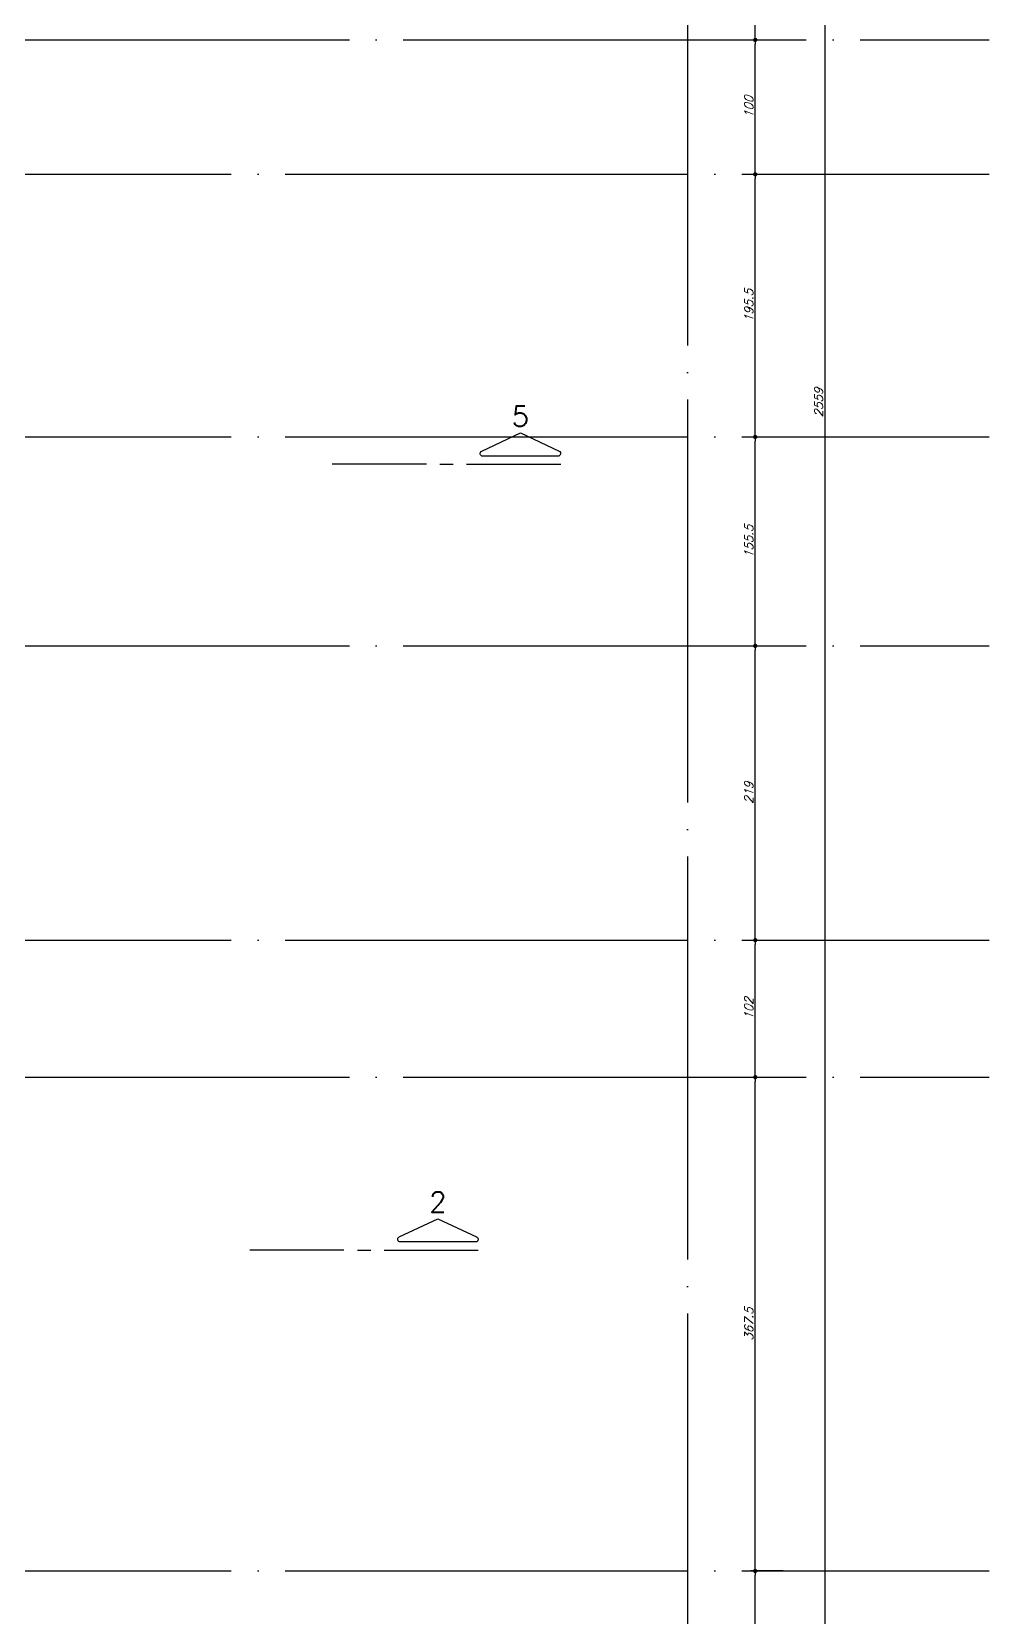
# Model space of a CAD drawing. Header units: millimetres. Extents: x -2368 to 4502, y -1988 to 2217.
# Drawn here: x 2337 to 3050, y -519 to 661 of the extents above; entities that cross this region are included whole.
import ezdxf
from ezdxf.enums import TextEntityAlignment as Align

# ---------------------------------------------------------------- set-up
doc = ezdxf.new("R2010")
doc.units = ezdxf.units.MM
doc.header["$LTSCALE"] = 50
doc.linetypes.add('EIXO', pattern=[6.8, 6, -0.4, 0, -0.4])
for name, color, linetype in [('F-CORTE-INDICAÇÃO', 4, 'Continuous'), ('F-COTAS', 106, 'Continuous'), ('F-EIXO', 12, 'EIXO'), ('F-TEXTO', 6, 'Continuous')]:
    doc.layers.add(name, color=color, linetype=linetype)
doc.styles.add('CP-TEXT-INCL', font='romans.shx', dxfattribs={"oblique": 20})
doc.styles.add('ROMANS', font='romans.shx')
doc.dimstyles.new('CP-COTAS-50', dxfattribs={"dimscale": 0.64, "dimtxt": 10, "dimasz": 5, "dimexe": 5, "dimexo": 5, "dimgap": 2.5, "dimtad": 1, "dimdec": 1, "dimdsep": 46, "dimtxsty": 'CP-TEXT-INCL', "dimblk1": 'DOT', "dimblk2": 'DOT', "dimsah": 1, "dimcen": 9, "dimclrd": 256, "dimclre": 256, "dimclrt": 256, "dimadec": 0, "dimazin": 0, "dimtfac": 1, "dimtdec": 1, "dimtmove": 2, "dimatfit": 3, "dimldrblk": 'DOT', "dimfxl": 0, "dimtolj": 1, "dimarcsym": 0})

# ---------------------------------------------------------------- blocks, each defined once
blk = doc.blocks.new('*U7')
at = {"layer": 'F-CORTE-INDICAÇÃO'}
for p, q in [((70, 0), (0, 0)), ((80, 0), (90, 0)), ((100, 0), (170, 0))]:
    blk.add_line(p, q, dxfattribs=at)
blk.add_lwpolyline([(112, 6, -0.802585), (111.2, 9.8), (140, 23.3), (168.8, 9.8, -0.802585), (168, 6)], format="xyb", close=True, dxfattribs=at)
at = {"layer": 'F-CORTE-INDICAÇÃO', "style": 'ROMANS'}
blk.add_attdef('CORTE', text='', height=15, dxfattribs=at).set_placement((140, 35.8), align=Align.MIDDLE_CENTER)
at = {"layer": 'F-CORTE-INDICAÇÃO', "color": 2, "style": 'ROMANS'}
blk.add_attdef('FOLHA', text='', height=12, dxfattribs=at).set_placement((140, -10), align=Align.MIDDLE_CENTER)
blk = doc.blocks.new('*U13')
at = {"layer": 'F-EIXO'}
blk.add_line((0, 0), (4857.5, 0), dxfattribs=at)
at = {"layer": 'F-TEXTO', "style": 'ROMANS'}
blk.add_attdef('EIXO', text='', height=17.5, dxfattribs=at).set_placement((-28.2, 0), align=Align.MIDDLE_CENTER)
blk = doc.blocks.new('*U14')
at = {"layer": 'F-EIXO'}
blk.add_line((0, 0), (4945.5, 0), dxfattribs=at)
at = {"layer": 'F-TEXTO', "style": 'ROMANS'}
blk.add_attdef('EIXO', text='', height=17.5, dxfattribs=at).set_placement((-28.2, 0), align=Align.MIDDLE_CENTER)
blk = doc.blocks.new('*U17')
at = {"layer": 'F-EIXO'}
blk.add_line((0, 0), (0, -2728.6), dxfattribs=at)
at = {"layer": 'F-TEXTO', "style": 'ROMANS'}
blk.add_attdef('EIXO', text='', height=17.5, rotation=360, dxfattribs=at).set_placement((0, 28.2), align=Align.MIDDLE_CENTER)
blk = doc.blocks.new('_DOT')
at = {"color": 0, "linetype": 'ByBlock'}
blk.add_line((-0.5, 0), (-1, 0), dxfattribs=at)
at = {"color": 0, "linetype": 'ByBlock', "const_width": 0.5}
blk.add_lwpolyline([(-0.25, 0, 1), (0.25, 0, 1)], format="xyb", close=True, dxfattribs=at)
blk = doc.blocks.new('*D198')
at = {"layer": 'DEFPOINTS', "color": 0, "transparency": 16777216}
for p in [(2796, 1664.5), (2927.8, 1664.5), (2255, -894.5)]:
    blk.add_point(p, dxfattribs=at)
at = {"layer": 'F-COTAS', "lineweight": -2, "transparency": 16777216}
for p, q in [((2799.2, 1664.5), (2931, 1664.5)), ((2927.8, -891.3), (2927.8, 1661.3)), ((2258.2, -894.5), (2931, -894.5))]:
    blk.add_line(p, q, dxfattribs=at)
at = {"layer": 'F-COTAS', "lineweight": -2, "transparency": 16777216, "xscale": 3.2, "yscale": 3.2, "zscale": 3.2}
for p, rotation in [((2927.8, 1664.5), 90), ((2927.8, -894.5), 270)]:
    blk.add_blockref('_DOT', p, dxfattribs=dict(at, rotation=rotation))
at = {"layer": 'F-COTAS', "transparency": 16777216, "insert": (2923, 385), "char_height": 6.4, "attachment_point": 5, "rotation": 90, "style": 'CP-TEXT-INCL'}
blk.add_mtext('\\A1;2559', dxfattribs=at)
blk = doc.blocks.new('*D199')
at = {"layer": 'DEFPOINTS', "color": 0, "transparency": 16777216}
for p in [(2875.8, -484.5), (2899.8, -484.5), (2899.8, -885)]:
    blk.add_point(p, dxfattribs=at)
at = {"layer": 'F-COTAS', "lineweight": -2, "transparency": 16777216}
for p, q in [((2896.6, -484.5), (2872.6, -484.5)), ((2875.8, -881.8), (2875.8, -487.7)), ((2896.6, -885), (2872.6, -885))]:
    blk.add_line(p, q, dxfattribs=at)
at = {"layer": 'F-COTAS', "lineweight": -2, "transparency": 16777216, "xscale": 3.2, "yscale": 3.2, "zscale": 3.2}
for p, rotation in [((2875.8, -484.5), 90), ((2875.8, -885), 270)]:
    blk.add_blockref('_DOT', p, dxfattribs=dict(at, rotation=rotation))
at = {"layer": 'F-COTAS', "transparency": 16777216, "insert": (2871, -684.8), "char_height": 6.4, "attachment_point": 5, "rotation": 90, "style": 'CP-TEXT-INCL'}
blk.add_mtext('\\A1;400.5', dxfattribs=at)
blk = doc.blocks.new('*D200')
at = {"layer": 'DEFPOINTS', "color": 0, "transparency": 16777216}
for p in [(2875.8, -117), (2875.8, -117), (2899.8, -484.5)]:
    blk.add_point(p, dxfattribs=at)
at = {"layer": 'F-COTAS', "lineweight": -2, "transparency": 16777216}
for p, q in [((2875.8, -481.3), (2875.8, -120.2)), ((2896.6, -484.5), (2872.6, -484.5))]:
    blk.add_line(p, q, dxfattribs=at)
at = {"layer": 'F-COTAS', "lineweight": -2, "transparency": 16777216, "xscale": 3.2, "yscale": 3.2, "zscale": 3.2}
for p, rotation in [((2875.8, -117), 90), ((2875.8, -484.5), 270)]:
    blk.add_blockref('_DOT', p, dxfattribs=dict(at, rotation=rotation))
at = {"layer": 'F-COTAS', "transparency": 16777216, "insert": (2871, -300.8), "char_height": 6.4, "attachment_point": 5, "rotation": 90, "style": 'CP-TEXT-INCL'}
blk.add_mtext('\\A1;367.5', dxfattribs=at)
blk = doc.blocks.new('*D201')
at = {"layer": 'DEFPOINTS', "color": 0, "transparency": 16777216}
for p in [(2875.8, -15), (2875.8, -15), (2875.8, -117)]:
    blk.add_point(p, dxfattribs=at)
at = {"layer": 'F-COTAS', "lineweight": -2, "transparency": 16777216}
blk.add_line((2875.8, -113.8), (2875.8, -18.2), dxfattribs=at)
at = {"layer": 'F-COTAS', "lineweight": -2, "transparency": 16777216, "xscale": 3.2, "yscale": 3.2, "zscale": 3.2}
for p, rotation in [((2875.8, -15), 90), ((2875.8, -117), 270)]:
    blk.add_blockref('_DOT', p, dxfattribs=dict(at, rotation=rotation))
at = {"layer": 'F-COTAS', "transparency": 16777216, "insert": (2871, -66), "char_height": 6.4, "attachment_point": 5, "rotation": 90, "style": 'CP-TEXT-INCL'}
blk.add_mtext('\\A1;102', dxfattribs=at)
blk = doc.blocks.new('*D202')
at = {"layer": 'DEFPOINTS', "color": 0, "transparency": 16777216}
for p in [(2875.8, 204), (2875.8, 204), (2875.8, -15)]:
    blk.add_point(p, dxfattribs=at)
at = {"layer": 'F-COTAS', "lineweight": -2, "transparency": 16777216}
blk.add_line((2875.8, -11.8), (2875.8, 200.8), dxfattribs=at)
at = {"layer": 'F-COTAS', "lineweight": -2, "transparency": 16777216, "xscale": 3.2, "yscale": 3.2, "zscale": 3.2}
for p, rotation in [((2875.8, 204), 90), ((2875.8, -15), 270)]:
    blk.add_blockref('_DOT', p, dxfattribs=dict(at, rotation=rotation))
at = {"layer": 'F-COTAS', "transparency": 16777216, "insert": (2871, 94.5), "char_height": 6.4, "attachment_point": 5, "rotation": 90, "style": 'CP-TEXT-INCL'}
blk.add_mtext('\\A1;219', dxfattribs=at)
blk = doc.blocks.new('*D203')
at = {"layer": 'DEFPOINTS', "color": 0, "transparency": 16777216}
for p in [(2875.8, 359.5), (2875.8, 359.5), (2875.8, 204)]:
    blk.add_point(p, dxfattribs=at)
at = {"layer": 'F-COTAS', "lineweight": -2, "transparency": 16777216}
blk.add_line((2875.8, 207.2), (2875.8, 356.3), dxfattribs=at)
at = {"layer": 'F-COTAS', "lineweight": -2, "transparency": 16777216, "xscale": 3.2, "yscale": 3.2, "zscale": 3.2}
for p, rotation in [((2875.8, 359.5), 90), ((2875.8, 204), 270)]:
    blk.add_blockref('_DOT', p, dxfattribs=dict(at, rotation=rotation))
at = {"layer": 'F-COTAS', "transparency": 16777216, "insert": (2871, 281.7), "char_height": 6.4, "attachment_point": 5, "rotation": 90, "style": 'CP-TEXT-INCL'}
blk.add_mtext('\\A1;155.5', dxfattribs=at)
blk = doc.blocks.new('*D204')
at = {"layer": 'DEFPOINTS', "color": 0, "transparency": 16777216}
for p in [(2875.8, 555), (2875.8, 555), (2875.8, 359.5)]:
    blk.add_point(p, dxfattribs=at)
at = {"layer": 'F-COTAS', "lineweight": -2, "transparency": 16777216}
blk.add_line((2875.8, 362.7), (2875.8, 551.8), dxfattribs=at)
at = {"layer": 'F-COTAS', "lineweight": -2, "transparency": 16777216, "xscale": 3.2, "yscale": 3.2, "zscale": 3.2}
for p, rotation in [((2875.8, 555), 90), ((2875.8, 359.5), 270)]:
    blk.add_blockref('_DOT', p, dxfattribs=dict(at, rotation=rotation))
at = {"layer": 'F-COTAS', "transparency": 16777216, "insert": (2871, 457.2), "char_height": 6.4, "attachment_point": 5, "rotation": 90, "style": 'CP-TEXT-INCL'}
blk.add_mtext('\\A1;195.5', dxfattribs=at)
blk = doc.blocks.new('*D205')
at = {"layer": 'DEFPOINTS', "color": 0, "transparency": 16777216}
for p in [(2875.8, 655), (2875.8, 655), (2875.8, 555)]:
    blk.add_point(p, dxfattribs=at)
at = {"layer": 'F-COTAS', "lineweight": -2, "transparency": 16777216}
blk.add_line((2875.8, 558.2), (2875.8, 651.8), dxfattribs=at)
at = {"layer": 'F-COTAS', "lineweight": -2, "transparency": 16777216, "xscale": 3.2, "yscale": 3.2, "zscale": 3.2}
for p, rotation in [((2875.8, 655), 90), ((2875.8, 555), 270)]:
    blk.add_blockref('_DOT', p, dxfattribs=dict(at, rotation=rotation))
at = {"layer": 'F-COTAS', "transparency": 16777216, "insert": (2871, 605), "char_height": 6.4, "attachment_point": 5, "rotation": 90, "style": 'CP-TEXT-INCL'}
blk.add_mtext('\\A1;100', dxfattribs=at)
blk = doc.blocks.new('*D206')
at = {"layer": 'DEFPOINTS', "color": 0, "transparency": 16777216}
for p in [(2875.8, 874), (2875.8, 874), (2875.8, 655)]:
    blk.add_point(p, dxfattribs=at)
at = {"layer": 'F-COTAS', "lineweight": -2, "transparency": 16777216}
blk.add_line((2875.8, 658.2), (2875.8, 870.8), dxfattribs=at)
at = {"layer": 'F-COTAS', "lineweight": -2, "transparency": 16777216, "xscale": 3.2, "yscale": 3.2, "zscale": 3.2}
for p, rotation in [((2875.8, 874), 90), ((2875.8, 655), 270)]:
    blk.add_blockref('_DOT', p, dxfattribs=dict(at, rotation=rotation))
at = {"layer": 'F-COTAS', "transparency": 16777216, "insert": (2871, 764.5), "char_height": 6.4, "attachment_point": 5, "rotation": 90, "style": 'CP-TEXT-INCL'}
blk.add_mtext('\\A1;219', dxfattribs=at)

msp = doc.modelspace()

# ---------------------------------------------------------------- block references
at = {"layer": 'F-CORTE-INDICAÇÃO', "linetype": 'Continuous'}
ref = msp.add_blockref('*U7', (2560.99, 339.14), dxfattribs=at)
ref.add_attrib('CORTE', '5', dxfattribs={"height": 15, "style": 'ROMANS'}).set_placement((2700.99, 374.9), align=Align.MIDDLE_CENTER)
ref = msp.add_blockref('*U7', (2499.63, -245.61), dxfattribs=at)
ref.add_attrib('CORTE', '2', dxfattribs={"height": 15, "style": 'ROMANS'}).set_placement((2639.63, -209.85), align=Align.MIDDLE_CENTER)
at = {"layer": 'F-EIXO', "linetype": 'Continuous'}
for name, p in [('*U17', (2825.5, 1747.82)), ('*U13', (-1807.52, 655)), ('*U14', (-1895.47, 555)), ('*U14', (-1895.47, 359.5)), ('*U13', (-1807.52, 204)), ('*U14', (-1895.47, -15)), ('*U13', (-1807.52, -117)), ('*U14', (-1895.47, -484.5))]:
    msp.add_blockref(name, p, dxfattribs=at)

# ---------------------------------------------------------------- dimensions: what is measured, and where the dimension line sits
at = {"layer": 'F-COTAS'}
for base, p1, p2, picture, middle in [((2927.77, 1664.5), (2255, -894.5), (2796, 1664.5), '*D198', (2922.97, 385)), ((2875.82, 874), (2875.82, 655), (2875.82, 874), '*D206', (2871.02, 764.5)), ((2875.82, 655), (2875.82, 555), (2875.82, 655), '*D205', (2871.02, 605)), ((2875.82, 555), (2875.82, 359.5), (2875.82, 555), '*D204', (2871.02, 457.25)), ((2875.82, 359.5), (2875.82, 204), (2875.82, 359.5), '*D203', (2871.02, 281.75)), ((2875.82, 204), (2875.82, -15), (2875.82, 204), '*D202', (2871.02, 94.5)), ((2875.82, -15), (2875.82, -117), (2875.82, -15), '*D201', (2871.02, -66)), ((2875.82, -117), (2899.77, -484.5), (2875.82, -117), '*D200', (2871.02, -300.75)), ((2875.82, -484.5), (2899.77, -885), (2899.77, -484.5), '*D199', (2871.02, -684.75))]:
    dim = msp.add_linear_dim(base=base, p1=p1, p2=p2, angle=90, dimstyle='CP-COTAS-50', dxfattribs=at)
    dim.commit()
    dim.dimension.update_dxf_attribs({"geometry": picture, "text_midpoint": middle})

doc.saveas('drawing.dxf')
